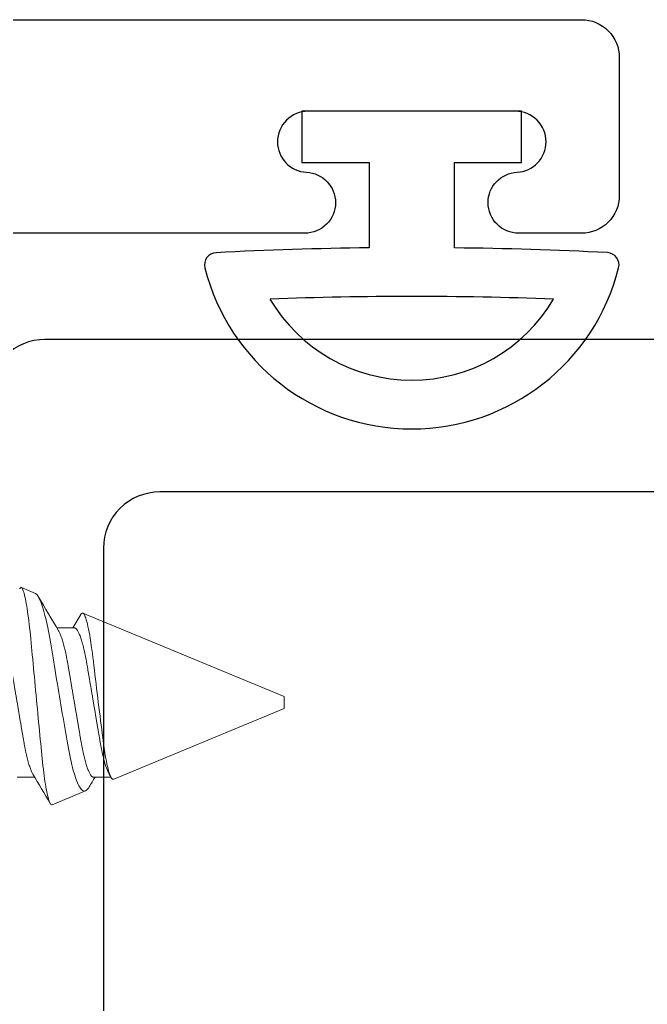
# Model space of a CAD drawing. Extents: x -8 to 56, y -99 to 66.
# Drawn here: x 16.176 to 16.69, y 46.739 to 47.546 of the extents above; entities that cross this region are included whole.
import ezdxf

# ---------------------------------------------------------------- set-up
doc = ezdxf.new("R2010")
doc.units = 0
doc.header["$MEASUREMENT"] = 0
doc.layers.get('0').update_dxf_attribs({"linetype": 'CONTINUOUS'})
for name, color, linetype in [('Ballons', 7, 'CONTINUOUS'), ('FRAME', 1, 'CONTINUOUS'), ('GEOMETRY', 1, 'CONTINUOUS'), ('TEXT', 7, 'CONTINUOUS'), ('VENT', 5, 'CONTINUOUS')]:
    doc.layers.add(name, color=color, linetype=linetype)

# ---------------------------------------------------------------- blocks, each defined once
blk = doc.blocks.new('3005 Std Lock Stile')
blk.add_lwpolyline([(-2.909, 0.713), (-0.046, 0.713, -0.414214), (0, 0.667), (0, -0.667, -0.414214), (-0.046, -0.713), (-2.909, -0.713)], format="xyb")
blk.add_lwpolyline([(-0.14, 0.588, -0.414214), (-0.094, 0.542), (-0.094, -0.542, -0.414214), (-0.14, -0.588), (-1.754, -0.588, -0.414214), (-1.8, -0.542), (-1.8, 0.542, -0.414214), (-1.754, 0.588)], format="xyb", close=True)
blk = doc.blocks.new('no 10 1 in')
at = {"color": 7, "linetype": 'Continuous', "lineweight": 15}
for p, q in [((55.99868, 25.66646), (55.98717, 25.67123)), ((56.20248, 25.58204), (56.03762, 25.65033)), ((56.03061, 25.63821), (56.01625, 25.63821)), ((56.20248, 25.57704), (56.20248, 25.58204)), ((56.06283, 25.5142), (56.20248, 25.57204)), ((56.20248, 25.57204), (56.20248, 25.57704)), ((55.98373, 25.51587), (55.99809, 25.51587)), ((56.04623, 25.51587), (56.06059, 25.51587)), ((56.01239, 25.4933), (56.03975, 25.50464))]:
    blk.add_line(p, q, dxfattribs=at)
at = {"color": 7, "linetype": 'Continuous', "lineweight": 15, "flags": 128}
for points in [[(56.01239, 25.4933), (56.01208, 25.49325), (56.01176, 25.49334), (56.01143, 25.49359), (56.0111, 25.49398), (56.01076, 25.49453), (56.01041, 25.49524), (56.01005, 25.49611), (56.0097, 25.49713), (56.00935, 25.49826), (56.009, 25.49952), (56.00865, 25.50094), (56.0083, 25.50249), (56.00794, 25.50421), (56.00758, 25.50607), (56.00722, 25.50807), (56.00687, 25.51021), (56.00653, 25.51239), (56.00619, 25.5147), (56.00585, 25.51712), (56.00552, 25.51966), (56.00518, 25.52236), (56.00486, 25.52516), (56.00453, 25.52809), (56.00422, 25.53111), (56.00392, 25.5341), (56.00362, 25.53716), (56.00331, 25.54032), (56.00299, 25.54354), (56.00267, 25.54689), (56.00234, 25.55029), (56.002, 25.55377), (56.00166, 25.55729), (56.00132, 25.56087), (56.00097, 25.56447), (56.00062, 25.56813), (56.00027, 25.57181), (55.99992, 25.57558), (55.99956, 25.57936), (55.9992, 25.58318), (55.99884, 25.58698), (55.9985, 25.59067), (55.99816, 25.59433), (55.99782, 25.598), (55.99748, 25.60163), (55.99714, 25.60531), (55.99681, 25.60895), (55.99647, 25.61255), (55.99615, 25.6161), (55.99584, 25.61946), (55.99554, 25.62275), (55.99524, 25.62599), (55.99493, 25.62915), (55.99461, 25.6323), (55.99429, 25.63535), (55.99395, 25.63833), (55.99362, 25.6412), (55.99328, 25.64396), (55.99294, 25.6466), (55.99259, 25.64915), (55.99225, 25.65158), (55.99189, 25.65392), (55.99153, 25.65614), (55.99118, 25.65823), (55.99082, 25.66017), (55.99047, 25.66193), (55.99013, 25.66354), (55.98978, 25.66502), (55.98944, 25.66634), (55.9891, 25.66753), (55.98876, 25.66857), (55.98842, 25.66944), (55.98809, 25.67015), (55.98778, 25.67067), (55.98747, 25.67103), (55.98717, 25.67123), (55.98686, 25.67127), (55.98655, 25.67116), (55.98623, 25.67088), (55.9859, 25.67044), (55.98582, 25.67029)], [(55.99867, 25.66645), (55.99906, 25.66626), (55.99958, 25.66584), (56.00012, 25.66524), (56.00068, 25.66447), (56.00126, 25.6635), (56.00185, 25.66236), (56.00245, 25.66104), (56.00306, 25.65954), (56.00362, 25.65804), (56.00418, 25.6564), (56.00475, 25.65462), (56.00532, 25.65271), (56.00591, 25.65062), (56.0065, 25.6484), (56.00709, 25.64604), (56.00768, 25.64356), (56.00825, 25.64104), (56.00881, 25.63841), (56.00938, 25.63567), (56.00994, 25.63282), (56.01051, 25.62981), (56.01106, 25.62672), (56.01162, 25.6235), (56.01216, 25.62021), (56.01267, 25.61696), (56.0132, 25.61365), (56.01374, 25.61025), (56.0143, 25.60679), (56.01488, 25.6032), (56.01547, 25.59957), (56.01607, 25.59587), (56.01669, 25.59215), (56.01724, 25.58878), (56.01781, 25.5854), (56.01838, 25.58199), (56.01895, 25.57858), (56.01954, 25.57511), (56.02013, 25.57165), (56.02072, 25.56819), (56.02131, 25.56475), (56.02188, 25.56147), (56.02245, 25.55821), (56.02302, 25.55498), (56.02358, 25.5518), (56.02415, 25.54861), (56.02471, 25.54547), (56.02526, 25.54239), (56.02581, 25.53937), (56.02632, 25.53655), (56.02685, 25.53382), (56.02739, 25.53116), (56.02795, 25.5286), (56.02853, 25.52609), (56.02913, 25.52369), (56.02973, 25.5214), (56.03035, 25.51923), (56.03091, 25.51741), (56.03147, 25.51569), (56.03204, 25.51408), (56.03261, 25.51258), (56.0332, 25.51118), (56.03379, 25.5099), (56.03439, 25.50875), (56.03498, 25.50773), (56.03558, 25.50682), (56.03619, 25.50606), (56.03679, 25.50545), (56.03738, 25.50498), (56.03799, 25.50465), (56.03858, 25.50449), (56.03917, 25.50448), (56.03975, 25.50464)], [(56.06283, 25.5142), (56.0624, 25.51412), (56.06196, 25.51426), (56.06152, 25.51459), (56.06105, 25.51515), (56.06057, 25.51592), (56.06009, 25.5169), (56.05963, 25.51804), (56.05916, 25.51937), (56.05869, 25.52088), (56.05821, 25.52262), (56.05773, 25.52455), (56.05726, 25.52666), (56.0568, 25.52887), (56.05635, 25.53125), (56.05591, 25.53377), (56.05547, 25.53651), (56.05504, 25.53939), (56.05462, 25.5424), (56.05421, 25.54543), (56.05381, 25.54857), (56.0534, 25.55179), (56.05296, 25.55518), (56.05252, 25.55864), (56.05208, 25.56216), (56.05161, 25.56582), (56.05115, 25.56953), (56.05068, 25.57327), (56.05021, 25.57714), (56.04973, 25.58102), (56.04925, 25.5849), (56.04879, 25.58867), (56.04834, 25.59243), (56.04789, 25.59615), (56.04744, 25.59993), (56.047, 25.60364), (56.04656, 25.60728), (56.04616, 25.61072), (56.04576, 25.61408), (56.04535, 25.61733), (56.04492, 25.62056), (56.04449, 25.62366), (56.04404, 25.62663), (56.04359, 25.62949), (56.04313, 25.63219), (56.04267, 25.63473), (56.0422, 25.63717), (56.04172, 25.63942), (56.04125, 25.64148), (56.04078, 25.64331), (56.04032, 25.64494), (56.03987, 25.64637), (56.03952, 25.64732), (56.03918, 25.64815), (56.03885, 25.64885), (56.03852, 25.64943), (56.0381, 25.64997), (56.0377, 25.65029), (56.0373, 25.6504), (56.03688, 25.65029), (56.03644, 25.64995), (56.03601, 25.64939), (56.03584, 25.6491)]]:
    blk.add_lwpolyline(points, dxfattribs=at)
at = {"color": 7, "linetype": 'Continuous', "lineweight": 15}
for centre, radius, start, end in [((59.05265, 27.45483), 3.53833, 210.40835, 210.93575), ((53.5644, 27.11374), 2.87282, 329.09511, 329.348), ((53.18977, 23.8351), 3.27286, 30.4626, 30.94858), ((57.83153, 24.44648), 2.07999, 149.06041, 149.31577), ((54.28374, 24.45196), 2.07102, 30.90345, 30.98763), ((56.03567, 25.51137), 0.00787, 301.14739, 333.95966)]:
    blk.add_arc(centre, radius, start, end, dxfattribs=at)
for points, knots in [([(55.96811, 25.63821), (55.96827, 25.6382), (55.96859, 25.63816), (55.9691, 25.63789), (55.96962, 25.63746), (55.97016, 25.63683), (55.97071, 25.63602), (55.97127, 25.63502), (55.97184, 25.63384), (55.97243, 25.63245), (55.97304, 25.63085), (55.97365, 25.62904), (55.97426, 25.62705), (55.97487, 25.62489), (55.97547, 25.62258), (55.97605, 25.62017), (55.97661, 25.61767), (55.97714, 25.61512), (55.97766, 25.61247), (55.97816, 25.60976), (55.97864, 25.60697), (55.97913, 25.60409), (55.97963, 25.60111), (55.98017, 25.59797), (55.98073, 25.59469), (55.98131, 25.59127), (55.98191, 25.58778), (55.98251, 25.58423), (55.98312, 25.58065), (55.98372, 25.5771), (55.98432, 25.5736), (55.9849, 25.57018), (55.98548, 25.56679), (55.98605, 25.56345), (55.98661, 25.56017), (55.98715, 25.55696), (55.98768, 25.55385), (55.9882, 25.55079), (55.98871, 25.54779), (55.98921, 25.54485), (55.98973, 25.54199), (55.99027, 25.53922), (55.99083, 25.53653), (55.9914, 25.534), (55.99197, 25.53162), (55.99254, 25.5294), (55.99312, 25.52732), (55.9937, 25.5254), (55.99429, 25.52363), (55.99487, 25.52204), (55.99546, 25.52062), (55.99604, 25.51938), (55.99645, 25.51859), (55.99666, 25.51826), (55.99668, 25.51824)], [0, 0, 0, 0, 0.018425, 0.037098, 0.055995, 0.075092, 0.094361, 0.113774, 0.1333, 0.152908, 0.173502, 0.194114, 0.214705, 0.235237, 0.255675, 0.275982, 0.295213, 0.314265, 0.333111, 0.351727, 0.370105, 0.388591, 0.407319, 0.426267, 0.446323, 0.466559, 0.486941, 0.507436, 0.528005, 0.548612, 0.568283, 0.587921, 0.607494, 0.626969, 0.646317, 0.665508, 0.684513, 0.703307, 0.722741, 0.74198, 0.761439, 0.781155, 0.801099, 0.821241, 0.840622, 0.860124, 0.879715, 0.899364, 0.919038, 0.938704, 0.95833, 0.977882, 0.998253, 1, 1, 1, 1]), ([(56.01767, 25.63584), (56.01783, 25.63557), (56.01817, 25.63497), (56.01872, 25.63383), (56.01931, 25.63245), (56.01991, 25.63085), (56.02053, 25.62904), (56.02114, 25.62705), (56.02175, 25.62489), (56.02234, 25.62258), (56.02292, 25.62017), (56.02348, 25.61767), (56.02402, 25.61512), (56.02453, 25.61247), (56.02503, 25.60976), (56.02551, 25.60697), (56.026, 25.60409), (56.02651, 25.60111), (56.02704, 25.59797), (56.0276, 25.59469), (56.02819, 25.59127), (56.02878, 25.58778), (56.02938, 25.58423), (56.02999, 25.58065), (56.0306, 25.5771), (56.03119, 25.5736), (56.03178, 25.57018), (56.03235, 25.56679), (56.03292, 25.56345), (56.03348, 25.56017), (56.03403, 25.55696), (56.03456, 25.55385), (56.03508, 25.55079), (56.03559, 25.54779), (56.03609, 25.54485), (56.03661, 25.54199), (56.03715, 25.53922), (56.03771, 25.53653), (56.03827, 25.534), (56.03884, 25.53162), (56.03942, 25.5294), (56.03999, 25.52732), (56.04058, 25.5254), (56.04116, 25.52364), (56.04175, 25.52204), (56.04233, 25.52062), (56.04292, 25.51937), (56.0435, 25.51829), (56.04408, 25.51739), (56.04465, 25.51671), (56.0452, 25.51622), (56.04573, 25.51593), (56.04606, 25.51589), (56.04623, 25.51587)], [0, 0, 0, 0, 0.016551, 0.036076, 0.055684, 0.076279, 0.09689, 0.117481, 0.138014, 0.158452, 0.178759, 0.19799, 0.217041, 0.235888, 0.254503, 0.272882, 0.291368, 0.310096, 0.329043, 0.349099, 0.369335, 0.389718, 0.410212, 0.430781, 0.451388, 0.471059, 0.490697, 0.51027, 0.529746, 0.549094, 0.568285, 0.58729, 0.606083, 0.625518, 0.644756, 0.664216, 0.683932, 0.703876, 0.724018, 0.743399, 0.7629, 0.782492, 0.802141, 0.821815, 0.841481, 0.861106, 0.880659, 0.90103, 0.921251, 0.941289, 0.961112, 0.980691, 1, 1, 1, 1]), ([(56.03061, 25.63821), (56.03077, 25.6382), (56.03109, 25.63816), (56.0316, 25.63789), (56.03212, 25.63746), (56.03266, 25.63683), (56.03321, 25.63602), (56.03377, 25.63502), (56.03434, 25.63384), (56.03493, 25.63245), (56.03554, 25.63085), (56.03615, 25.62904), (56.03676, 25.62705), (56.03737, 25.62489), (56.03797, 25.62258), (56.03855, 25.62017), (56.03911, 25.61767), (56.03964, 25.61512), (56.04016, 25.61247), (56.04066, 25.60976), (56.04114, 25.60697), (56.04163, 25.60409), (56.04213, 25.60111), (56.04267, 25.59797), (56.04323, 25.59469), (56.04381, 25.59127), (56.04441, 25.58778), (56.04501, 25.58423), (56.04562, 25.58065), (56.04622, 25.5771), (56.04682, 25.5736), (56.0474, 25.57018), (56.04798, 25.56679), (56.04855, 25.56345), (56.04911, 25.56017), (56.04965, 25.55696), (56.05018, 25.55385), (56.0507, 25.55079), (56.05121, 25.54779), (56.05171, 25.54485), (56.05224, 25.54199), (56.05277, 25.53922), (56.05333, 25.53653), (56.0539, 25.534), (56.05447, 25.53162), (56.05504, 25.5294), (56.05562, 25.52732), (56.0562, 25.5254), (56.05679, 25.52363), (56.05737, 25.52204), (56.05796, 25.52062), (56.05854, 25.51938), (56.05895, 25.51859), (56.05916, 25.51826), (56.05918, 25.51824)], [0, 0, 0, 0, 0.018425, 0.037098, 0.055995, 0.075092, 0.094361, 0.113774, 0.1333, 0.152908, 0.173502, 0.194114, 0.214705, 0.235238, 0.255676, 0.275983, 0.295213, 0.314265, 0.333111, 0.351727, 0.370105, 0.388591, 0.40732, 0.426267, 0.446323, 0.466559, 0.486942, 0.507436, 0.528005, 0.548612, 0.568283, 0.587921, 0.607494, 0.62697, 0.646318, 0.665508, 0.684514, 0.703307, 0.722742, 0.74198, 0.76144, 0.781155, 0.8011, 0.821242, 0.840623, 0.860124, 0.879716, 0.899365, 0.919039, 0.938705, 0.95833, 0.977883, 0.998254, 1, 1, 1, 1])]:
    blk.add_open_spline(points, degree=3, knots=knots, dxfattribs=at)
blk = doc.blocks.new('25031')
at = {"layer": 'GEOMETRY', "color": 5}
for p, q in [((-0.035, 0.112), (-0.035, 0.042)), ((0.035, 0.042), (0.035, 0.112)), ((-0.035, 0.042), (-0.09, 0.042)), ((-0.09, 0.042), (-0.09, 0)), ((0.09, 0.042), (0.035, 0.042)), ((0.09, 0), (0.09, 0.042)), ((-0.09, 0), (0.09, 0))]:
    blk.add_line(p, q, dxfattribs=at)
for centre, radius, start, end in [((0.00001, 0.08562), 0.17476, 14.16222, 165.86854), ((0.00001, 0.08562), 0.13476, 30.48079, 149.52589), ((0.0002, 3.29043), 3.13862, 267.87586, 269.9963), ((0.00504, 3.05622), 2.90437, 269.90051, 272.19223), ((-0.15976, 0.12585), 0.01, 165.86854, 267.1063), ((0.15976, 0.12593), 0.01, 273.02232, 14.16222), ((0.0002, 3.29043), 3.17862, 267.1063, 269.36545), ((0.00504, 3.05622), 2.94437, 270.58295, 273.02232)]:
    blk.add_arc(centre, radius, start, end, dxfattribs=at)
blk = doc.blocks.new('3809 BLOCK FRAME')
blk.add_lwpolyline([(0, 0), (0, 1.423, 0.414214), (-0.031, 1.454), (-0.144, 1.454, 0.414214), (-0.175, 1.423), (-0.175, 1.3715, 0.414214), (-0.15, 1.3465), (-0.15, 1.3465, 0.399638), (-0.12503, 1.37025, -0.399638), (-0.10006, 1.394), (-0.1, 1.394, -0.414214), (-0.075, 1.369), (-0.075, 1.199, -0.414214), (-0.1, 1.174), (-0.10006, 1.174, -0.399638), (-0.12503, 1.19775, 0.399638), (-0.15, 1.2215, 0.414214), (-0.175, 1.1965), (-0.175, 0.464, -0.414214)], format="xyb")

msp = doc.modelspace()

# ---------------------------------------------------------------- block references
at = {"layer": 'Ballons'}
msp.add_blockref('no 10 1 in', (-39.80953, 21.40938), dxfattribs=at)
at = {"layer": 'FRAME', "xscale": -1, "rotation": 270}
msp.add_blockref('3809 BLOCK FRAME', (15.21346, 47.54601), dxfattribs=at)
at = {"layer": 'TEXT', "rotation": 180}
msp.add_blockref('25031', (16.49746, 47.47101), dxfattribs=at)
at = {"layer": 'VENT', "xscale": -1}
msp.add_blockref('3005 Std Lock Stile', (16.15096, 46.57101), dxfattribs=at)

doc.saveas('drawing.dxf')
